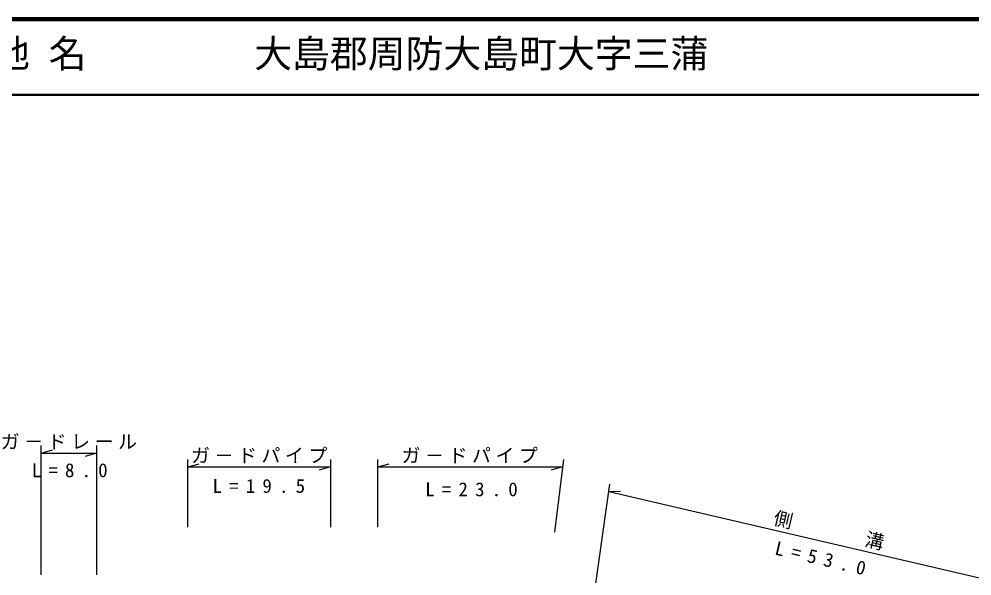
# Model space of a CAD drawing. Units: millimetres, scale not verified. Extents: x 40000 to 680000, y 20000 to 380000.
# Drawn here: x 373953 to 499861, y 306409 to 380000 of the extents above; entities that cross this region are included whole.
import ezdxf
from ezdxf.enums import TextEntityAlignment as Align

# ---------------------------------------------------------------- set-up
doc = ezdxf.new("R2010")
doc.units = ezdxf.units.MM
doc.header["$LTSCALE"] = 1000
for name, color, linetype, lineweight in [('M-BGD', 7, 'Continuous', 25), ('M-TTL', 2, 'Continuous', 140), ('M-TTL-LINE', 7, 'Continuous', 50)]:
    doc.layers.add(name, color=color, linetype=linetype, lineweight=lineweight)
doc.layers.add('M-STR-HTXT', color=7, linetype='Continuous')
doc.layers.add('M-TTL-TXT', color=7, linetype='Continuous')
doc.styles.add('ＭＳ ゴシック', font='')
doc.styles.get('ＭＳ ゴシック').set_extended_font_data('MS Gothic')

msp = doc.modelspace()

# ---------------------------------------------------------------- linework, layer by layer
at = {"layer": 'M-BGD'}
for p, q in [((376871, 306571), (376871, 323634)), ((384191, 323634), (384191, 306571)), ((376871, 322634), (378371, 323054)), ((376871, 322634), (384191, 322634)), ((384191, 322634), (382691, 322214)), ((396258, 312868), (396258, 321810)), ((396258, 320810), (397758, 321230)), ((415104, 321810), (415104, 312869)), ((421358, 312869), (421358, 321810)), ((421358, 320810), (422858, 321230)), ((445885, 321810), (444691, 312206)), ((396258, 320810), (415104, 320810)), ((415104, 320810), (413604, 320390)), ((421358, 320810), (445761, 320810)), ((445761, 320810), (444261, 320390)), ((450168, 305406), (452001, 318555)), ((451862, 317561), (453418, 317630)), ((451862, 317561), (506160, 304941))]:
    msp.add_line(p, q, dxfattribs=at)
at = {"layer": 'M-TTL'}
msp.add_line((680000, 380000), (40000, 380000), dxfattribs=at)
at = {"layer": 'M-TTL-LINE'}
msp.add_line((40000, 370000), (680000, 370000), dxfattribs=at)

# ---------------------------------------------------------------- texts
at = {"layer": 'M-STR-HTXT', "char_height": 1833, "attachment_point": 7, "style": 'ＭＳ ゴシック'}
for s, insert in [('\\T1.24;ガ－ドレール', (371531, 323134)), ('\\T1.24;ガ－ドパイプ', (396681, 321310)), ('\\T1.24;ガ－ドパイプ', (424496, 321310)), ('\\T1.76;L=8.0', (375629, 319432)), ('\\T1.76;L=19.5', (399526, 317357)), ('\\T1.76;L=23.0', (427625, 316914))]:
    msp.add_mtext(s, dxfattribs=dict(at, insert=insert))
at = {"layer": 'M-STR-HTXT', "char_height": 1833, "attachment_point": 7, "rotation": 346.9, "style": 'ＭＳ ゴシック'}
for s, insert in [('\\T1.24;側\u3000\u3000\u3000溝', (473456, 313055)), ('\\T1.76;L=53.0', (473689, 309227))]:
    msp.add_mtext(s, dxfattribs=dict(at, insert=insert))
at = {"layer": 'M-TTL-TXT', "style": 'ＭＳ ゴシック'}
for s, p in [('地 名', (370380, 372500)), ('大島郡周防大島町大字三蒲', (405024, 372500))]:
    msp.add_text(s, height=3666, dxfattribs=at).set_placement(p, align=Align.BOTTOM_LEFT)

doc.saveas('drawing.dxf')
